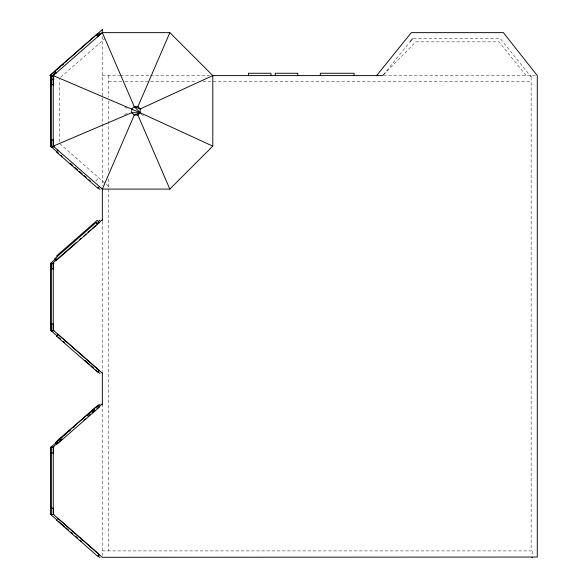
<?xml version="1.0" encoding="UTF-8"?>
<svg xmlns="http://www.w3.org/2000/svg" width="587" height="587" viewBox="0 0 587 587"><rect width="100%" height="100%" fill="white"/><g stroke="black" fill="none" stroke-linecap="round" stroke-linejoin="round"><path stroke-width="0.44" stroke-dasharray="2.94 2.2" d="M383.34 74.894L409.462 42.543M95.813 181.038L98.697 177.744M383.399 74.953L415.713 41.853L498.979 41.853L526.194 75.598M60.762 77.183L104.655 38.779M124.715 114.538L127.21 113.438M413.417 38.779L500.447 38.779L529.562 74.894M102.343 75.598L119.741 75.598M120.379 75.598L149.964 75.598M150.573 75.598L209.478 75.598M383.45 75.598L535.491 75.598M108.485 81.732L124.07 81.732M124.987 81.732L149.744 81.732M150.654 81.732L196.498 81.732M202.919 81.732L531.14 81.732M102.343 550.907L531.14 550.907L531.14 76.853M124.715 107.194L127.21 108.294M140.99 114.392L143.499 115.5M108.485 186.306L59.397 143.353L59.397 79.296M532.248 551.149L532.248 556.197M108.485 75.598L108.485 97.31M108.485 100.832L108.485 172.666M108.485 178.866L108.485 550.907M102.343 36.306L102.343 185.646M102.343 221.409L102.343 371.366M102.343 403.878L102.343 555.287"/><path stroke-width="0.88" d="M102.343 189.087L134.276 115.074L140.234 112.77L212.795 146.134L169.841 189.087L102.343 189.087L53.256 146.134L131.708 112.733L140.234 112.77L140.234 108.962L137.908 106.658L134.276 106.658L131.708 108.999L131.708 112.733L134.276 115.074L137.908 115.074L140.234 112.77L134.276 106.658L102.343 32.645L102.343 29.35M137.908 106.658L169.841 32.645L212.795 75.598L212.795 146.134M376.627 75.598L411.318 32.645L503.382 32.645L537.281 75.598L537.281 557.041L102.343 557.29L53.256 514.337L53.256 446.839L62.119 439.083M410.019 41.853L412.5 38.779M57.878 150.177L56.337 151.93L97.904 188.295L99.438 186.541M56.565 336.19L58.098 334.436M51.451 75.958L51.032 76.339L53.366 76.339M102.343 29.548L49.719 75.598L53.256 75.598L140.234 112.77M53.256 75.598L102.343 32.645L169.841 32.645M50.922 79.59L51.34 79.223L50.922 79.223M53.894 79.135L51.561 79.502L51.979 79.135M56.381 258.265L50.922 263.027L50.922 330.554L57.064 335.933M98.653 221.321L100.017 220.132M51.451 263.321L51.032 263.688L53.366 263.688M96.716 223.867L98.777 222.069L97.244 220.316L56.734 255.756L57.761 256.93M76.442 242.409L53.256 262.668L53.256 330.525M79.847 239.43L81.211 238.241M83.941 235.857L85.981 234.066M88.028 232.283L90.758 229.899M92.122 228.71L95.527 225.731M96.892 224.535L102.343 219.773M96.019 407.107L55.508 442.554L57.042 444.308M58.795 440.257L62.229 437.249M63.601 436.053L66.346 433.646M68.408 431.841L70.491 430.022M73.214 427.637L74.593 426.433M88.314 414.422L94.5 409.014M57.064 441.828L50.922 447.199L50.922 514.696L57.064 520.067M59.111 440.037L60.468 438.849M87.059 415.574L89.789 413.189M91.836 411.399L93.876 409.609M96.606 407.224L100.017 404.238M83.941 419.984L85.298 418.795M88.028 416.403L90.075 414.613M92.122 412.822L94.845 410.438M96.892 408.647L102.343 403.878M50.922 74.798L55.765 70.675M57.152 69.501L59.911 67.145M61.987 65.377L63.374 64.203M97.941 34.772L100.017 33.004M56.022 72.084L53.256 74.439L53.256 146.721M98.198 36.174L102.343 32.645M212.795 75.598L140.234 108.962L134.276 106.658M212.223 75.598L382.768 75.598M54.004 75.87L50.886 75.958L50.922 146.501L58.744 153.339M51.561 79.502L53.894 79.502M50.922 84.719L53.256 84.719M50.922 139.948L53.256 139.948M53.168 146.633L53.894 146.633M51.517 146.743L54.004 146.743M50.886 146.831L53.366 146.831L53.366 139.831M50.886 263.321L54.004 263.233M50.922 268.802L53.256 268.802M50.922 324.031L53.256 324.031M50.886 330.819L54.004 330.73M50.886 447.125L54.004 447.045M51.032 447.492L53.366 447.492L53.366 453.736M50.922 452.893L53.256 452.893M50.922 508.115L53.256 508.159M51.032 508.452L53.366 508.452L53.366 514.623M50.886 514.623L54.004 514.542M531.881 557.29L532.248 557.29M60.813 155.144L62.185 156.347M70.014 163.201L72.744 165.585M74.791 167.376L77.513 169.768M79.384 171.397L82.129 173.803M84.198 175.608L86.26 177.413M89.011 179.82L90.383 181.023M97.948 187.649L100.017 189.454M58.429 521.256L64.563 526.627M65.927 527.823L68.65 530.208M70.697 531.998L72.744 533.788M75.474 536.173L77.513 537.963M80.243 540.348L81.608 541.544M97.97 555.86L100.017 557.65M53.256 330.195L102.343 373.193M58.429 337.129L60.468 338.919M63.198 341.304L64.563 342.5M85.012 360.418L89.789 364.6M91.154 365.796L93.876 368.181M95.923 369.971L100.017 373.559M530.134 75.598L531.14 76.64M98.777 35.77L97.244 34.017L54.635 71.298L56.169 73.052M96.965 34.259L98.601 36.13M96.195 34.934L97.728 36.688M98.124 221.886L99.144 223.053M56.734 442.055L57.761 443.229M137.908 115.074L169.841 189.087M354.108 75.598L354.108 73.258L320.326 73.258L320.326 75.598M297.807 75.598L297.807 73.258L275.281 73.258L275.281 75.598M270.974 75.598L270.974 73.258L248.455 73.258L248.455 75.598M102.343 188.39L102.343 220.492M102.343 372.716L102.343 404.817M53.366 75.958L53.366 85.086M53.366 263.321L53.366 269.037M53.366 324.134L53.366 330.819M51.671 75.87L51.634 85.034M51.671 139.42L51.634 146.743M51.671 263.233L51.671 269.044M51.634 323.444L51.671 330.73M51.032 75.958L51.032 146.831M51.032 263.321L51.032 330.819M51.032 447.125L51.032 514.623M57.878 334.238L56.337 335.991L97.904 372.363L99.438 370.602L57.878 334.238M57.878 518.299L56.337 520.053L97.904 556.425L99.438 554.671L57.878 518.299M96.195 222.451L54.635 258.816L56.169 260.577L97.728 224.205L96.195 222.451M98.176 405.096L56.616 441.461L58.15 443.222L99.709 406.85L98.176 405.096"/></g></svg>
